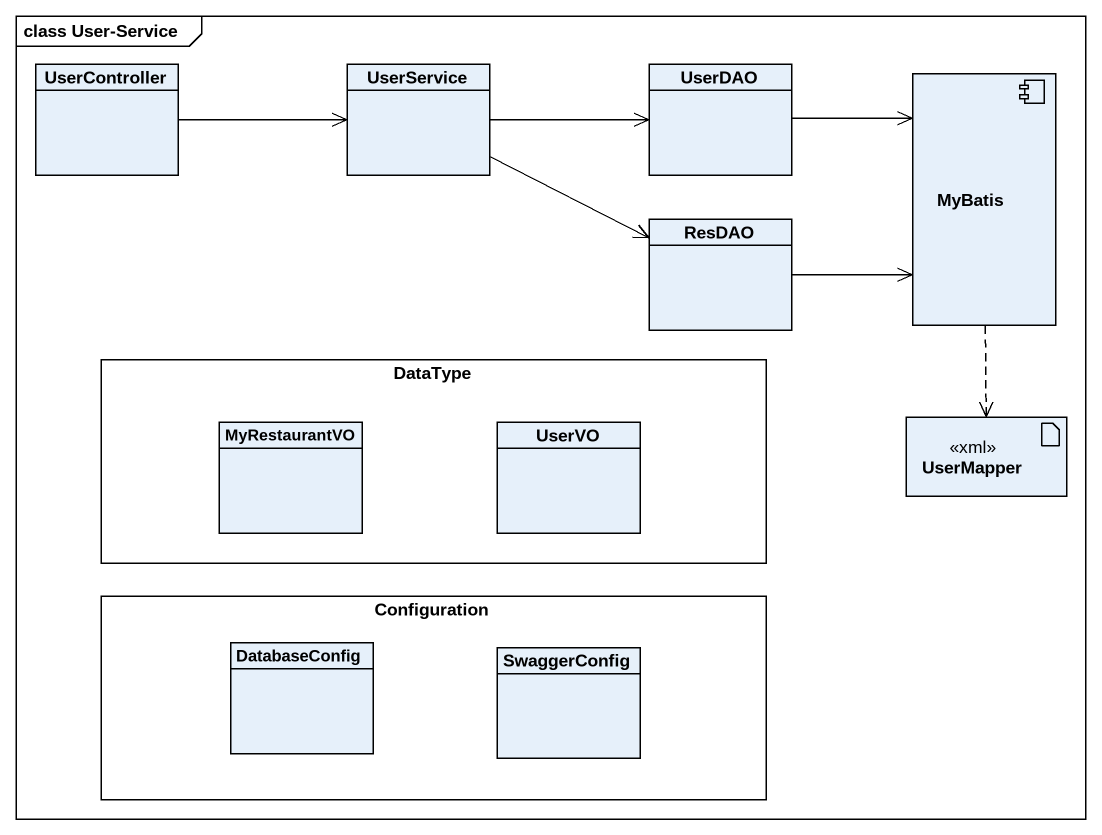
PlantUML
@startuml
mainframe class User-Service
allowmixing
hide circle
hide empty members
class UserController
class UserService
class UserDAO
component MyBatis
class ResDAO
rectangle DataType {
  class MyRestaurantVO
  class UserVO
}
artifact UserMapper <<xml>>
rectangle Configuration {
  class DatabaseConfig
  class SwaggerConfig
}
UserController -right-> UserService
UserService -right-> UserDAO
UserService -right-> ResDAO
UserDAO -right-> MyBatis
MyBatis ..> UserMapper
ResDAO -right-> MyBatis
@enduml
